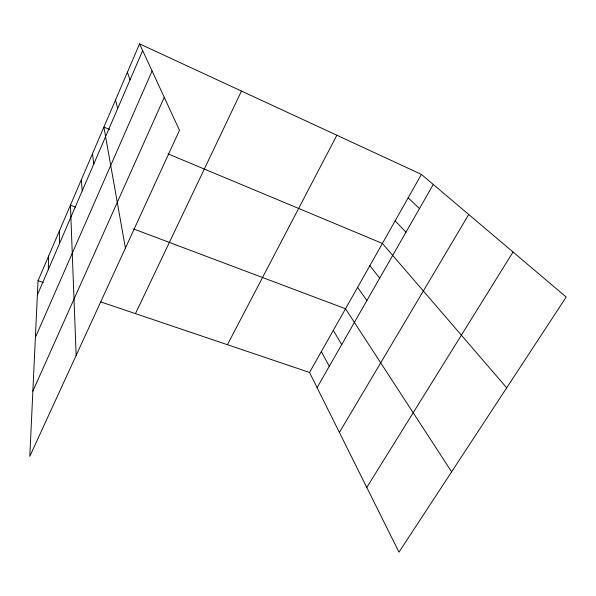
<?xml version="1.0" encoding="UTF-8"?>
<svg xmlns="http://www.w3.org/2000/svg" width="596" height="596" viewBox="0 0 596 596"><rect width="100%" height="100%" fill="white"/><g stroke="black" fill="none" stroke-linecap="round" stroke-linejoin="round"><path stroke-width="0.89" d="M48.313 269.526L48.619 256.056M38.047 280.723L29.8 456.342L179.485 130.308L139.568 43.866L38.047 280.723L43.255 282.482M37.384 294.886L142.66 50.571M35.388 337.433L152.084 70.969M32.862 391.103L164.25 97.319M135.456 313.638L241.462 91.061M227.434 344.712L336.874 135.247M421.402 174.397L566.2 297.054L398.985 552.134L309.54 372.455L421.402 174.397L139.568 43.866M317.094 387.623L433.277 184.462M339.4 432.443L468.739 214.493M366.786 487.453L513.029 252.011M100.724 301.896L309.54 372.455M75.55 207.088L70.432 205.166L76.154 355.372M133.668 228.976L345.516 308.765L451.626 471.831M109.768 129.541L103.898 127.082L125.413 248.085M168.109 153.917L382.401 243.451L506.704 387.802M408.156 197.85L419.487 208.57M395.155 220.863L405.965 232.216M369.878 265.622L379.689 278.168M357.585 287.391L366.92 300.496M333.298 330.385L341.717 344.555M321.311 351.618L329.29 366.294M127.417 72.205L130.025 79.886M115.535 99.942L117.673 108.561M92.507 153.656L93.773 164.027M81.354 179.679L82.211 190.862M59.414 230.875L59.481 243.615"/></g></svg>
